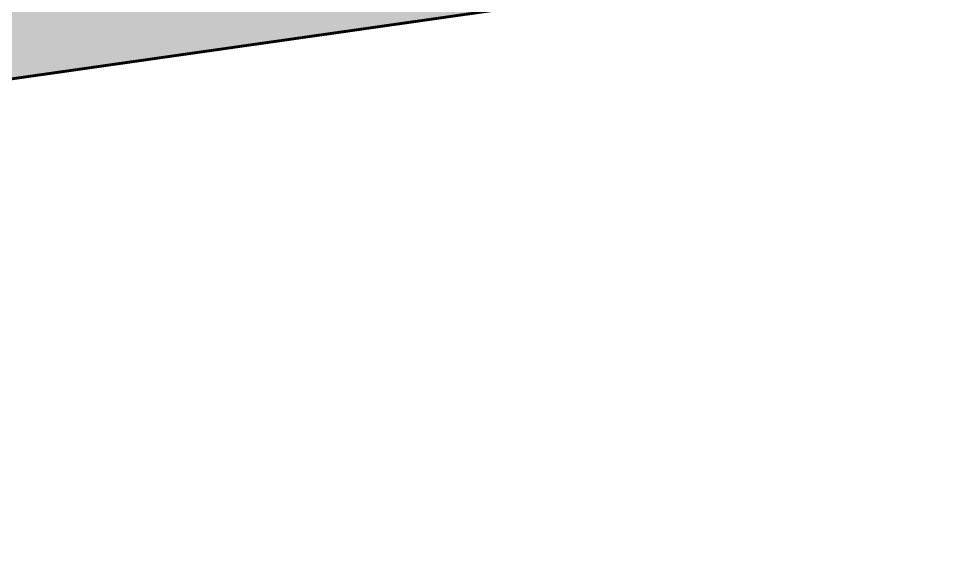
# Model space of a CAD drawing. Header units: metres. Extents: x 2224280 to 2226216, y 425496 to 426428.
# Drawn here: x 2224635.7 to 2224733.7, y 425495.5 to 425552.3 of the extents above; entities that cross this region are included whole.
import ezdxf

# ---------------------------------------------------------------- set-up
doc = ezdxf.new("R2010")
doc.units = ezdxf.units.M
doc.layers.add('_дороги проект (заливка)', color=7, linetype='Continuous', lineweight=0, true_color=0x9c9688)
doc.layers.add('дороги', color=7, linetype='Continuous')

msp = doc.modelspace()

# ---------------------------------------------------------------- hatches: boundary and pattern name
at = {"layer": '_дороги проект (заливка)', "true_color": 0x6e6e6e}
h = msp.add_hatch(color=8, dxfattribs=at)
h.dxf.hatch_style = 1
h.paths.add_polyline_path([(2224281.280703084, 425511.8863701544), (2225258.66338168, 425652.8530421887), (2225304.098230277, 425658.9976250497), (2226213.618031312, 425787.6253046027), (2226216.224333852, 425770.7640992833), (2224281.50247055, 425495.6916058762)])

# ---------------------------------------------------------------- linework, layer by layer
at = {"layer": 'дороги', "lineweight": 0, "const_width": 0.3}
msp.add_lwpolyline([(2226216.224333852, 425770.7640992833), (2224281.50247055, 425495.6916058762)], dxfattribs=at)

doc.saveas('drawing.dxf')
